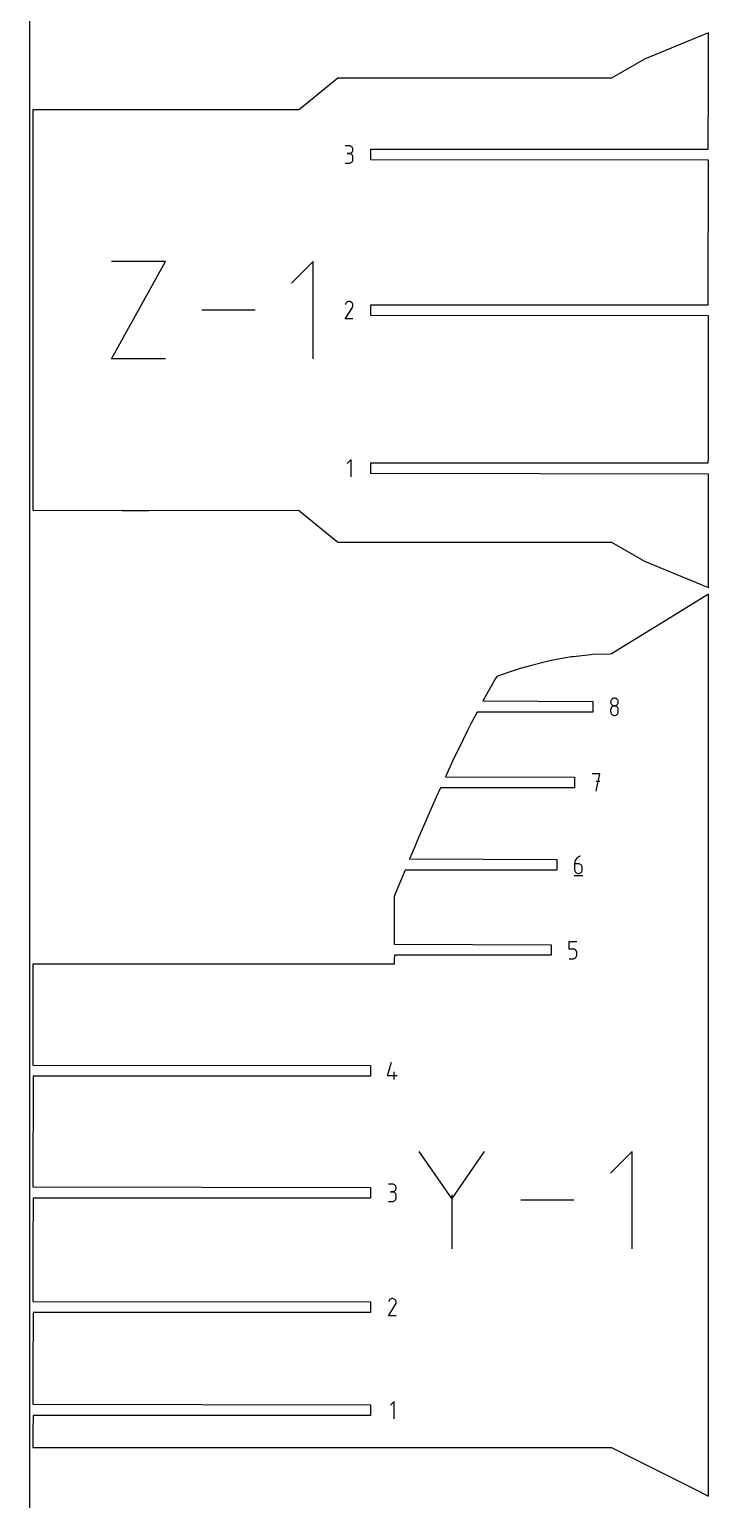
# Model space of a CAD drawing. Extents: x 0 to 3000, y 0 to 3000.
# Drawn here: x 0 to 314, y 873 to 1552 of the extents above; entities that cross this region are included whole.
import ezdxf

# ---------------------------------------------------------------- set-up
doc = ezdxf.new("R2010")
doc.units = 0

msp = doc.modelspace()

# ---------------------------------------------------------------- linework, layer by layer
at = {"layer": 'annotation', "color": 1}
for p, q in [((147.774607, 1498.082216), (145.998112, 1498.082216)), ((147.774607, 1494.529224), (146.885105, 1494.529224)), ((146.885105, 1494.529224), (147.774607, 1494.529224)), ((148.094114, 1498.053537), (147.774607, 1498.082216)), ((147.774607, 1494.529224), (148.094114, 1494.55791)), ((148.094114, 1494.500546), (147.774607, 1494.529224)), ((147.774607, 1494.529224), (147.774607, 1494.529224)), ((148.394759, 1497.970891), (148.094114, 1498.053537)), ((148.094114, 1494.55791), (148.394759, 1494.640604)), ((148.394759, 1494.417899), (148.094114, 1494.500546)), ((148.671542, 1497.839359), (148.394759, 1497.970891)), ((148.394759, 1494.640604), (148.671542, 1494.772267)), ((148.671542, 1494.286368), (148.394759, 1494.417899)), ((148.919462, 1497.664025), (148.671542, 1497.839359)), ((148.671542, 1494.772267), (148.919462, 1494.947855)), ((149.133518, 1497.449972), (148.919462, 1497.664025)), ((148.919462, 1494.947855), (149.133518, 1495.162328)), ((149.308711, 1497.202283), (149.133518, 1497.449972)), ((149.133518, 1495.162328), (149.308711, 1495.410644)), ((149.44004, 1496.926041), (149.308711, 1497.202283)), ((149.308711, 1495.410644), (149.44004, 1495.68776)), ((149.522504, 1496.626328), (149.44004, 1496.926041)), ((149.44004, 1495.68776), (149.522504, 1495.988636)), ((149.551103, 1496.308229), (149.522504, 1496.626328)), ((149.522504, 1495.988636), (149.551103, 1496.308229)), ((149.551103, 1496.308229), (149.551103, 1496.308229)), ((145.998112, 1490.091748), (147.774607, 1490.091748)), ((147.774607, 1490.091748), (148.094114, 1490.12041)), ((147.774607, 1490.091748), (147.774607, 1490.091748)), ((148.094114, 1490.12041), (148.394759, 1490.203015)), ((148.394759, 1490.203015), (148.671542, 1490.334493)), ((148.919462, 1494.111034), (148.671542, 1494.286368)), ((148.671542, 1490.334493), (148.919462, 1490.509773)), ((149.133518, 1493.896981), (148.919462, 1494.111034)), ((148.919462, 1490.509773), (149.133518, 1490.723785)), ((149.308711, 1493.649292), (149.133518, 1493.896981)), ((149.133518, 1490.723785), (149.308711, 1490.971458)), ((149.44004, 1493.373049), (149.308711, 1493.649292)), ((149.308711, 1490.971458), (149.44004, 1491.247721)), ((149.522504, 1493.073337), (149.44004, 1493.373049)), ((149.44004, 1491.247721), (149.522504, 1491.547503)), ((149.551103, 1492.755237), (149.522504, 1493.073337)), ((149.522504, 1491.547503), (149.551103, 1491.865735)), ((149.551103, 1491.865735), (149.551103, 1492.755237)), ((149.551103, 1492.755237), (149.551103, 1492.755237)), ((37.890536, 1399.680011), (62.869341, 1444.666685)), ((62.869341, 1444.666685), (37.890536, 1444.666685)), ((131.209815, 1444.666685), (121.208701, 1434.66275)), ((131.209815, 1399.680011), (131.209815, 1444.666685)), ((104.341519, 1422.173348), (79.743575, 1422.173348)), ((145.998112, 1418.173283), (149.281192, 1423.458621)), ((146.236416, 1425.283781), (146.003129, 1424.83627)), ((146.421548, 1425.546301), (146.236416, 1425.283781)), ((146.643666, 1425.765445), (146.421548, 1425.546301)), ((146.896013, 1425.939457), (146.643666, 1425.765445)), ((147.171834, 1426.066582), (146.896013, 1425.939457)), ((147.464374, 1426.145065), (147.171834, 1426.066582)), ((147.766878, 1426.173153), (147.464374, 1426.145065)), ((148.07259, 1426.149089), (147.766878, 1426.173153)), ((148.374755, 1426.071118), (148.07259, 1426.149089)), ((148.666618, 1425.937487), (148.374755, 1426.071118)), ((148.927658, 1425.752123), (148.666618, 1425.937487)), ((148.666618, 1425.937487), (148.666618, 1425.937487)), ((149.145916, 1425.529688), (148.927658, 1425.752123)), ((149.319451, 1425.276998), (149.145916, 1425.529688)), ((149.281192, 1423.458621), (149.285117, 1423.463477)), ((149.281192, 1423.458621), (149.281192, 1423.458621)), ((149.285117, 1423.463477), (149.288881, 1423.468375)), ((149.288881, 1423.468375), (149.292508, 1423.473356)), ((149.292508, 1423.473356), (149.296024, 1423.47846)), ((149.296024, 1423.47846), (149.299453, 1423.483729)), ((149.299453, 1423.483729), (149.302821, 1423.489205)), ((149.302821, 1423.489205), (149.306151, 1423.494929)), ((149.306151, 1423.494929), (149.309469, 1423.500942)), ((149.309469, 1423.500942), (149.312799, 1423.507285)), ((149.312799, 1423.507285), (149.448357, 1423.798339)), ((149.312799, 1423.507285), (149.312799, 1423.507285)), ((149.446322, 1425.000872), (149.319451, 1425.276998)), ((149.524589, 1424.708125), (149.446322, 1425.000872)), ((149.448357, 1423.798339), (149.527547, 1424.100041)), ((149.552311, 1424.405576), (149.524589, 1424.708125)), ((149.527547, 1424.100041), (149.552311, 1424.405576)), ((149.551103, 1418.173283), (145.998112, 1418.173283)), ((62.869341, 1399.680011), (37.890536, 1399.680011)), ((148.66411, 1353.1158), (146.885607, 1351.336796)), ((148.66411, 1345.1158), (148.66411, 1353.1158)), ((268.7093, 1241.450152), (268.680635, 1241.132052)), ((268.680635, 1241.132052), (268.680635, 1241.132052)), ((268.680635, 1241.132052), (268.709317, 1240.812459)), ((268.7093, 1237.89399), (268.680635, 1237.574546)), ((268.680635, 1237.574546), (268.680635, 1236.689559)), ((268.680635, 1236.689559), (268.680635, 1236.689559)), ((268.680635, 1236.689559), (268.709317, 1236.370138)), ((268.79193, 1241.749865), (268.7093, 1241.450152)), ((268.79193, 1238.194749), (268.7093, 1237.89399)), ((268.709317, 1240.812459), (268.791987, 1240.511584)), ((268.709317, 1236.370138), (268.791987, 1236.069724)), ((268.923473, 1242.026107), (268.79193, 1241.749865)), ((268.923473, 1238.471778), (268.79193, 1238.194749)), ((268.791987, 1240.511584), (268.923585, 1240.234468)), ((269.098881, 1242.273796), (268.923473, 1242.026107)), ((269.098881, 1238.720031), (268.923473, 1238.471778)), ((268.923585, 1240.234468), (269.099046, 1239.986152)), ((269.313102, 1242.487849), (269.098881, 1242.273796)), ((269.313102, 1238.934461), (269.098881, 1238.720031)), ((269.099046, 1239.986152), (269.313309, 1239.771679)), ((269.561088, 1242.663183), (269.313102, 1242.487849)), ((269.561088, 1239.110024), (269.313102, 1238.934461)), ((269.313309, 1239.771679), (269.561311, 1239.596091)), ((269.837788, 1242.794715), (269.561088, 1242.663183)), ((269.837788, 1239.241674), (269.561088, 1239.110024)), ((269.561311, 1239.596091), (269.83799, 1239.464428)), ((270.138152, 1242.877361), (269.837788, 1242.794715)), ((270.138152, 1239.324364), (269.837788, 1239.241674)), ((269.83799, 1239.464428), (270.138284, 1239.381734)), ((270.457131, 1242.90604), (270.138152, 1242.877361)), ((270.457131, 1239.353048), (270.138152, 1239.324364)), ((270.138284, 1239.381734), (270.457131, 1239.353048)), ((270.776109, 1242.877361), (270.457131, 1242.90604)), ((270.457131, 1242.90604), (270.457131, 1242.90604)), ((270.457131, 1239.353048), (270.775977, 1239.381734)), ((270.776109, 1239.32438), (270.457131, 1239.353048)), ((270.457131, 1239.353048), (270.457131, 1239.353048)), ((270.457131, 1239.353048), (270.457131, 1239.353048)), ((270.775977, 1239.381734), (271.076271, 1239.464428)), ((271.076473, 1242.794715), (270.776109, 1242.877361)), ((271.076473, 1239.241732), (270.776109, 1239.32438)), ((271.076271, 1239.464428), (271.35295, 1239.596091)), ((271.353173, 1242.663183), (271.076473, 1242.794715)), ((271.353173, 1239.110136), (271.076473, 1239.241732)), ((271.35295, 1239.596091), (271.600953, 1239.771679)), ((271.601159, 1242.487849), (271.353173, 1242.663183)), ((271.601159, 1238.934627), (271.353173, 1239.110136)), ((271.600953, 1239.771679), (271.815216, 1239.986152)), ((271.815381, 1242.273796), (271.601159, 1242.487849)), ((271.815381, 1238.720237), (271.601159, 1238.934627)), ((271.815216, 1239.986152), (271.990677, 1240.234468)), ((271.990788, 1242.026107), (271.815381, 1242.273796)), ((271.990788, 1238.472001), (271.815381, 1238.720237)), ((271.990677, 1240.234468), (272.122274, 1240.511584)), ((272.122332, 1241.749865), (271.990788, 1242.026107)), ((272.122332, 1238.194951), (271.990788, 1238.472001)), ((272.122274, 1240.511584), (272.204944, 1240.812459)), ((272.122274, 1236.069724), (272.204944, 1236.370138)), ((272.204961, 1241.450152), (272.122332, 1241.749865)), ((272.204961, 1237.894122), (272.122332, 1238.194951)), ((272.204944, 1240.812459), (272.233626, 1241.132052)), ((272.204944, 1236.370138), (272.233626, 1236.689559)), ((272.233626, 1241.132052), (272.204961, 1241.450152)), ((272.233626, 1237.574546), (272.204961, 1237.894122)), ((272.233626, 1241.132052), (272.233626, 1241.132052)), ((272.233626, 1236.689559), (272.233626, 1237.574546)), ((272.233626, 1237.574546), (272.233626, 1237.574546)), ((268.791987, 1236.069724), (268.923585, 1235.793275)), ((268.923585, 1235.793275), (269.099046, 1235.545751)), ((269.099046, 1235.545751), (269.313309, 1235.332111)), ((269.313309, 1235.332111), (269.561311, 1235.157314)), ((269.561311, 1235.157314), (269.83799, 1235.026319)), ((269.83799, 1235.026319), (270.138284, 1234.944085)), ((270.138284, 1234.944085), (270.457131, 1234.915572)), ((270.457131, 1234.915572), (270.775977, 1234.944085)), ((270.457131, 1234.915572), (270.457131, 1234.915572)), ((270.775977, 1234.944085), (271.076271, 1235.026319)), ((271.076271, 1235.026319), (271.35295, 1235.157314)), ((271.35295, 1235.157314), (271.600953, 1235.332111)), ((271.600953, 1235.332111), (271.815216, 1235.545751)), ((271.815216, 1235.545751), (271.990677, 1235.793275)), ((271.990677, 1235.793275), (272.122274, 1236.069724)), ((263.738718, 1207.895913), (260.181212, 1207.895913)), ((261.960216, 1199.895913), (263.738718, 1207.895913)), ((263.738718, 1204.333389), (261.960216, 1204.333389)), ((252.608905, 1168.348525), (252.35752, 1167.890698)), ((252.921386, 1168.765833), (252.608905, 1168.348525)), ((253.290167, 1169.136179), (252.921386, 1168.765833)), ((253.710456, 1169.453124), (253.290167, 1169.136179)), ((254.177458, 1169.710224), (253.710456, 1169.453124)), ((254.68638, 1169.901039), (254.177458, 1169.710224)), ((254.68638, 1169.901039), (254.68638, 1169.901039)), ((252.05721, 1166.879252), (252.017873, 1166.338515)), ((252.017873, 1166.338515), (252.017873, 1163.679541)), ((253.794369, 1166.338515), (252.017873, 1166.338515)), ((252.017873, 1163.679541), (252.017873, 1163.679541)), ((252.017873, 1163.679541), (252.046555, 1163.359965)), ((252.046555, 1163.359965), (252.129226, 1163.059136)), ((252.172023, 1167.398793), (252.05721, 1166.879252)), ((252.129226, 1163.059136), (252.260823, 1162.782086)), ((252.35752, 1167.890698), (252.172023, 1167.398793)), ((252.260823, 1162.782086), (252.436284, 1162.53385)), ((252.436284, 1162.53385), (252.650547, 1162.31946)), ((252.650547, 1162.31946), (252.898549, 1162.143951)), ((252.898549, 1162.143951), (253.175229, 1162.012355)), ((253.175229, 1162.012355), (253.475523, 1161.929707)), ((253.475523, 1161.929707), (253.794369, 1161.901039)), ((254.113876, 1166.310002), (253.794369, 1166.338515)), ((253.794369, 1161.901039), (254.113876, 1161.929707)), ((253.794369, 1161.901039), (253.794369, 1161.901039)), ((254.414521, 1166.227768), (254.113876, 1166.310002)), ((254.113876, 1161.929707), (254.414521, 1162.012355)), ((254.691304, 1166.096773), (254.414521, 1166.227768)), ((254.414521, 1162.012355), (254.691304, 1162.143951)), ((254.939223, 1165.921976), (254.691304, 1166.096773)), ((254.691304, 1162.143951), (254.939223, 1162.31946)), ((255.15328, 1165.708336), (254.939223, 1165.921976)), ((254.939223, 1162.31946), (255.15328, 1162.53385)), ((255.328473, 1165.460812), (255.15328, 1165.708336)), ((255.15328, 1162.53385), (255.328473, 1162.782086)), ((255.459801, 1165.184363), (255.328473, 1165.460812)), ((255.328473, 1162.782086), (255.459801, 1163.059136)), ((255.542266, 1164.883949), (255.459801, 1165.184363)), ((255.459801, 1163.059136), (255.542266, 1163.359965)), ((255.570865, 1164.564528), (255.542266, 1164.883949)), ((255.542266, 1163.359965), (255.570865, 1163.679541)), ((255.570865, 1163.679541), (255.570865, 1164.564528)), ((255.570865, 1164.564528), (255.570865, 1164.564528)), ((251.795373, 1160.901039), (255.795373, 1160.901039)), ((249.525918, 1126.970579), (249.525918, 1130.533103)), ((249.525918, 1130.533103), (253.078909, 1130.533103)), ((251.302413, 1126.970579), (249.525918, 1126.970579)), ((249.525918, 1122.533103), (251.302413, 1122.533103)), ((251.621392, 1126.942066), (251.302413, 1126.970579)), ((251.302413, 1122.533103), (251.62126, 1122.561771)), ((251.302413, 1122.533103), (251.302413, 1122.533103)), ((251.62126, 1122.561771), (251.921554, 1122.644419)), ((251.921756, 1126.859832), (251.621392, 1126.942066)), ((251.921554, 1122.644419), (252.198233, 1122.776015)), ((252.198456, 1126.728837), (251.921756, 1126.859832)), ((252.198233, 1122.776015), (252.446235, 1122.951524)), ((252.446442, 1126.55404), (252.198456, 1126.728837)), ((252.446235, 1122.951524), (252.660498, 1123.165914)), ((252.660663, 1126.3404), (252.446442, 1126.55404)), ((252.660498, 1123.165914), (252.835959, 1123.41415)), ((252.836071, 1126.092876), (252.660663, 1126.3404)), ((252.835959, 1123.41415), (252.967556, 1123.6912)), ((252.967614, 1125.816427), (252.836071, 1126.092876)), ((252.967556, 1123.6912), (253.050227, 1123.992029)), ((253.050244, 1125.516013), (252.967614, 1125.816427)), ((253.050227, 1123.992029), (253.078909, 1124.311605)), ((253.078909, 1125.196592), (253.050244, 1125.516013)), ((253.078909, 1124.311605), (253.078909, 1125.196592)), ((253.078909, 1125.196592), (253.078909, 1125.196592)), ((165.553612, 1068.439704), (167.327599, 1074.661202)), ((169.995604, 1068.439704), (165.553612, 1068.439704)), ((168.66411, 1066.661202), (168.66411, 1070.214193)), ((195.209772, 1011.712483), (180.19747, 1033.422322)), ((210.219252, 1033.422322), (195.209772, 1011.712483)), ((278.590284, 1033.420911), (268.584905, 1023.412709)), ((278.590284, 988.41505), (278.590284, 1033.420911)), ((167.774608, 1018.376779), (165.998112, 1018.376779)), ((167.774608, 1014.823787), (166.885106, 1014.823787)), ((166.885106, 1014.823787), (167.774608, 1014.823787)), ((168.094115, 1018.3481), (167.774608, 1018.376779)), ((167.774608, 1014.823787), (168.094115, 1014.852473)), ((168.094115, 1014.795109), (167.774608, 1014.823787)), ((167.774608, 1014.823787), (167.774608, 1014.823787)), ((168.39476, 1018.265454), (168.094115, 1018.3481)), ((168.094115, 1014.852473), (168.39476, 1014.935167)), ((168.39476, 1014.712462), (168.094115, 1014.795109)), ((168.671542, 1018.133922), (168.39476, 1018.265454)), ((168.39476, 1014.935167), (168.671542, 1015.06683)), ((168.671542, 1014.580931), (168.39476, 1014.712462)), ((168.919462, 1017.958588), (168.671542, 1018.133922)), ((168.671542, 1015.06683), (168.919462, 1015.242418)), ((168.919462, 1014.405597), (168.671542, 1014.580931)), ((169.133518, 1017.744535), (168.919462, 1017.958588)), ((168.919462, 1015.242418), (169.133518, 1015.456891)), ((169.133518, 1014.191544), (168.919462, 1014.405597)), ((169.308711, 1017.496846), (169.133518, 1017.744535)), ((169.133518, 1015.456891), (169.308711, 1015.705207)), ((169.308711, 1013.943855), (169.133518, 1014.191544)), ((169.44004, 1017.220604), (169.308711, 1017.496846)), ((169.308711, 1015.705207), (169.44004, 1015.982323)), ((169.44004, 1013.667612), (169.308711, 1013.943855)), ((169.522504, 1016.920891), (169.44004, 1017.220604)), ((169.44004, 1015.982323), (169.522504, 1016.283198)), ((169.522504, 1013.3679), (169.44004, 1013.667612)), ((169.551103, 1016.602791), (169.522504, 1016.920891)), ((169.522504, 1016.283198), (169.551103, 1016.602791)), ((169.551103, 1013.0498), (169.522504, 1013.3679)), ((169.522504, 1011.842066), (169.551103, 1012.160298)), ((169.551103, 1016.602791), (169.551103, 1016.602791)), ((169.551103, 1012.160298), (169.551103, 1013.0498)), ((169.551103, 1013.0498), (169.551103, 1013.0498)), ((195.209772, 1013.459544), (195.209772, 988.413638)), ((165.998112, 1010.386311), (167.774608, 1010.386311)), ((167.774608, 1010.386311), (168.094115, 1010.414973)), ((167.774608, 1010.386311), (167.774608, 1010.386311)), ((168.094115, 1010.414973), (168.39476, 1010.497578)), ((168.39476, 1010.497578), (168.671542, 1010.629056)), ((168.671542, 1010.629056), (168.919462, 1010.804336)), ((168.919462, 1010.804336), (169.133518, 1011.018348)), ((169.133518, 1011.018348), (169.308711, 1011.266021)), ((169.308711, 1011.266021), (169.44004, 1011.542284)), ((169.44004, 1011.542284), (169.522504, 1011.842066)), ((251.71053, 1010.91798), (227.102095, 1010.91798)), ((166.236416, 964.626782), (166.003129, 964.179272)), ((166.421549, 964.889303), (166.236416, 964.626782)), ((166.643666, 965.108446), (166.421549, 964.889303)), ((166.896013, 965.282458), (166.643666, 965.108446)), ((167.171834, 965.409583), (166.896013, 965.282458)), ((167.464374, 965.488067), (167.171834, 965.409583)), ((167.766878, 965.516154), (167.464374, 965.488067)), ((168.07259, 965.49209), (167.766878, 965.516154)), ((168.374755, 965.41412), (168.07259, 965.49209)), ((168.666618, 965.280489), (168.374755, 965.41412)), ((168.927658, 965.095125), (168.666618, 965.280489)), ((168.666618, 965.280489), (168.666618, 965.280489)), ((169.145916, 964.87269), (168.927658, 965.095125)), ((169.319451, 964.62), (169.145916, 964.87269)), ((169.446322, 964.343874), (169.319451, 964.62)), ((165.998112, 957.516284), (169.281192, 962.801622)), ((169.281192, 962.801622), (169.285117, 962.806479)), ((169.281192, 962.801622), (169.281192, 962.801622)), ((169.285117, 962.806479), (169.288881, 962.811377)), ((169.288881, 962.811377), (169.292508, 962.816357)), ((169.292508, 962.816357), (169.296024, 962.821462)), ((169.296024, 962.821462), (169.299454, 962.826731)), ((169.299454, 962.826731), (169.302821, 962.832207)), ((169.302821, 962.832207), (169.306151, 962.837931)), ((169.306151, 962.837931), (169.309469, 962.843944)), ((169.309469, 962.843944), (169.312799, 962.850287)), ((169.312799, 962.850287), (169.448357, 963.14134)), ((169.312799, 962.850287), (169.312799, 962.850287)), ((169.524589, 964.051127), (169.446322, 964.343874)), ((169.448357, 963.14134), (169.527547, 963.443043)), ((169.552311, 963.748578), (169.524589, 964.051127)), ((169.527547, 963.443043), (169.552311, 963.748578)), ((169.551103, 957.516284), (165.998112, 957.516284)), ((168.66411, 917.994785), (166.885607, 916.215781)), ((168.66411, 909.994785), (168.66411, 917.994785))]:
    msp.add_line(p, q, dxfattribs=at)
at = {"layer": 'boundary', "color": 5}
for p, q in [((310.859048, 1549.02346), (284.276466, 1538.17773)), ((313.963722, 1550.290171), (310.859048, 1549.02346)), ((313.963721, 1526.733004), (313.963722, 1550.290171)), ((284.276466, 1538.17773), (269.104941, 1529.423734)), ((142.601102, 1529.423734), (124.971871, 1515.038351)), ((164.646613, 1529.423734), (142.601102, 1529.423734)), ((269.104941, 1529.423734), (164.646613, 1529.423734)), ((313.768721, 1496.541497), (313.963721, 1526.733004)), ((124.971871, 1515.038351), (124.508121, 1514.659888)), ((1.587501, 1513.754773), (1.5875, 1511.174821)), ((1.5875, 1511.174821), (1.5875, 1489.773014)), ((42.922902, 1514.71813), (1.587501, 1514.652576)), ((1.587501, 1514.652576), (1.587501, 1513.754773)), ((48.372163, 1514.712618), (42.922902, 1514.71813)), ((55.196857, 1514.716637), (48.372163, 1514.712618)), ((124.508121, 1514.659888), (55.196857, 1514.716637)), ((157.825611, 1491.641497), (157.825611, 1496.541497)), ((157.825611, 1496.541497), (313.768721, 1496.541497)), ((1.5875, 1489.773014), (1.587501, 1454.480453)), ((313.963721, 1491.391497), (157.825611, 1491.641497)), ((313.768721, 1424.623347), (313.963721, 1491.391497)), ((1.587501, 1454.480453), (1.587501, 1354.579116)), ((157.825611, 1419.723348), (157.825611, 1424.623348)), ((157.825611, 1424.623348), (313.768721, 1424.623347)), ((313.963721, 1419.473348), (157.825611, 1419.723348)), ((313.963721, 1353.9808), (313.963721, 1419.473348)), ((1.587501, 1354.579116), (1.587501, 1333.171717)), ((313.768721, 1351.5658), (313.963721, 1353.9808)), ((157.825611, 1346.6658), (157.825611, 1351.5658)), ((157.825611, 1351.5658), (313.768721, 1351.5658)), ((313.963721, 1346.4158), (157.825611, 1346.6658)), ((313.963721, 1317.613598), (313.963721, 1346.4158)), ((1.587501, 1333.171717), (1.587501, 1330.591923)), ((1.587501, 1330.591923), (1.5875, 1329.694118)), ((1.5875, 1329.694118), (42.922902, 1329.628566)), ((42.922902, 1329.628566), (48.372163, 1329.634077)), ((48.372163, 1329.634077), (55.196857, 1329.630058)), ((55.196857, 1329.630058), (124.508121, 1329.686807)), ((124.508121, 1329.686807), (124.97187, 1329.308324)), ((124.97187, 1329.308324), (142.601101, 1314.922837)), ((142.601101, 1314.922837), (164.646613, 1314.922836)), ((164.646613, 1314.922836), (269.104941, 1314.922837)), ((269.104941, 1314.922837), (284.276466, 1306.168894)), ((313.963722, 1294.056525), (313.963721, 1317.613598)), ((284.276466, 1306.168894), (310.859047, 1295.323229)), ((313.963721, 1290.881525), (296.253593, 1279.999521)), ((310.859047, 1295.323229), (313.963722, 1294.056525)), ((313.963721, 1255.781632), (313.963721, 1290.881525)), ((296.253593, 1279.999521), (269.104941, 1263.317944)), ((232.019858, 1258.04881), (226.917138, 1256.571392)), ((236.807244, 1259.279955), (232.019858, 1258.04881)), ((237.338588, 1259.40773), (236.807244, 1259.279955)), ((241.945957, 1260.440352), (237.338588, 1259.40773)), ((250.580448, 1261.940714), (241.945957, 1260.440352)), ((251.29603, 1262.065035), (250.580448, 1261.940714)), ((259.504619, 1262.926474), (251.29603, 1262.065035)), ((260.286962, 1263.008594), (259.504619, 1262.926474)), ((268.298132, 1263.289651), (260.286962, 1263.008594)), ((269.104941, 1263.317944), (268.298132, 1263.289651)), ((215.441878, 1251.926215), (210.103997, 1242.40469)), ((216.049067, 1252.924161), (215.441878, 1251.926215)), ((221.249579, 1254.755734), (216.049067, 1252.924161)), ((226.917138, 1256.571392), (221.249579, 1254.755734)), ((313.963722, 1154.569839), (313.963721, 1255.781632)), ((207.017339, 1236.465823), (204.427368, 1231.617475)), ((260.408134, 1236.465823), (207.017339, 1236.465823)), ((210.103997, 1242.40469), (209.661763, 1241.615823)), ((209.661763, 1241.615823), (260.408134, 1241.365823)), ((260.408134, 1241.365823), (260.408134, 1236.465823)), ((204.427368, 1231.617475), (202.704035, 1228.308667)), ((200.317093, 1223.41213), (195.628527, 1213.794011)), ((202.704035, 1228.308667), (200.317093, 1223.41213)), ((195.628527, 1213.794011), (192.323394, 1206.595913)), ((192.323394, 1206.595913), (251.91122, 1206.345913)), ((251.91122, 1206.345913), (251.911219, 1201.445913)), ((187.958578, 1197.089826), (185.271094, 1190.910859)), ((190.038927, 1201.445913), (187.958578, 1197.089826)), ((251.911219, 1201.445913), (190.038927, 1201.445913)), ((185.271094, 1190.910859), (179.57373, 1177.81182)), ((179.57373, 1177.81182), (177.964468, 1173.925542)), ((177.964468, 1173.925542), (175.759616, 1168.601039)), ((175.759616, 1168.601039), (243.745373, 1168.351039)), ((243.745373, 1168.351039), (243.745372, 1163.451039)), ((173.7185, 1163.451039), (170.322371, 1155.470629)), ((243.745372, 1163.451039), (173.7185, 1163.451039)), ((170.322371, 1155.470629), (168.661733, 1151.277901)), ((168.661733, 1151.277901), (168.646638, 1129.233102)), ((313.963721, 908.032779), (313.963722, 1154.569839)), ((168.646638, 1129.233102), (241.253417, 1128.983103)), ((241.253417, 1128.983103), (241.253416, 1124.083103)), ((168.83794, 1124.083102), (168.64177, 1122.123012)), ((168.64177, 1122.123012), (168.643089, 1120.045689)), ((241.253416, 1124.083103), (168.83794, 1124.083102)), ((1.587501, 1120.04569), (1.5875, 1112.560602)), ((8.712193, 1120.045689), (1.587501, 1120.04569)), ((9.251747, 1120.04569), (8.712193, 1120.045689)), ((9.896338, 1120.04569), (9.251747, 1120.04569)), ((10.671126, 1120.04569), (9.896338, 1120.04569)), ((11.60971, 1120.04569), (10.671126, 1120.04569)), ((12.758117, 1120.04569), (11.60971, 1120.04569)), ((14.180987, 1120.04569), (12.758117, 1120.04569)), ((15.971958, 1120.04569), (14.180987, 1120.04569)), ((18.271659, 1120.04569), (15.971958, 1120.04569)), ((21.30154, 1120.045689), (18.271659, 1120.04569)), ((25.431496, 1120.045689), (21.30154, 1120.045689)), ((31.327135, 1120.04569), (25.431496, 1120.045689)), ((40.321881, 1120.04569), (31.327135, 1120.04569)), ((55.527002, 1120.04569), (40.321881, 1120.04569)), ((86.279158, 1120.04569), (55.527002, 1120.04569)), ((168.643089, 1120.045689), (86.279158, 1120.04569)), ((1.5875, 1112.560602), (1.5875, 1084.667672)), ((1.5875, 1084.667672), (1.5875, 1073.361201)), ((1.5875, 1073.361201), (157.725611, 1073.111202)), ((1.782501, 1068.211202), (1.587501, 1017.08606)), ((157.725612, 1068.211202), (1.782501, 1068.211202)), ((157.725611, 1073.111202), (157.725612, 1068.211202)), ((1.587501, 1017.08606), (157.725611, 1016.83606)), ((157.725611, 1016.83606), (157.725611, 1011.93606)), ((1.782501, 1011.93606), (1.587501, 990.09079)), ((157.725611, 1011.93606), (1.782501, 1011.93606)), ((1.587501, 990.09079), (1.587501, 964.216349)), ((1.587501, 964.216349), (157.725611, 963.96635)), ((1.7825, 959.066349), (1.587501, 932.001029)), ((157.725611, 959.06635), (1.7825, 959.066349)), ((157.725611, 963.96635), (157.725611, 959.06635)), ((1.587501, 932.001029), (1.5875, 916.694785)), ((1.5875, 916.694785), (157.725611, 916.444785)), ((1.7825, 911.544785), (1.5875, 904.113907)), ((157.725611, 911.544785), (1.7825, 911.544785)), ((157.725611, 916.444785), (157.725611, 911.544785)), ((1.5875, 904.113907), (1.5875, 896.631641)), ((313.963722, 874.202257), (313.963721, 908.032779)), ((1.5875, 896.631641), (102.976324, 896.63164)), ((102.976324, 896.63164), (105.767989, 896.631641)), ((105.767989, 896.631641), (249.896416, 896.631641)), ((249.896416, 896.631641), (269.104941, 896.631641)), ((269.104941, 896.631641), (307.572035, 877.398099)), ((307.572035, 877.398099), (313.963722, 874.202257))]:
    msp.add_line(p, q, dxfattribs=at)
at = {"layer": 'frame', "color": 5}
msp.add_line((0, 3000), (0, 0), dxfattribs=at)

doc.saveas('drawing.dxf')
